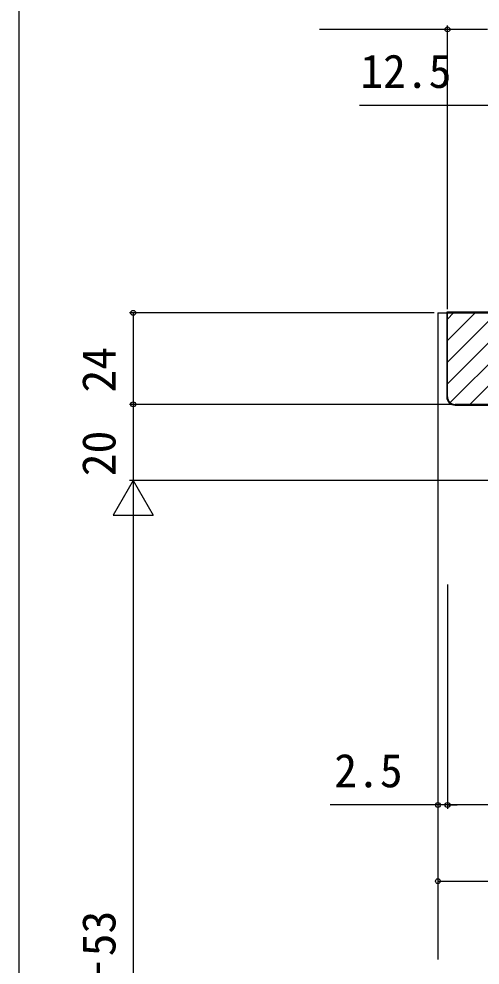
# Model space of a CAD drawing. Units: millimetres, scale not verified. Extents: x -525 to 525, y -783 to 779.
# Drawn here: x -525 to -403.9, y 327.6 to 575.8 of the extents above; entities that cross this region are included whole.
import ezdxf
from ezdxf.enums import TextEntityAlignment as Align

# ---------------------------------------------------------------- set-up
doc = ezdxf.new("R2010")
doc.units = ezdxf.units.MM
doc.header["$LTSCALE"] = 4
for name, color, linetype in [('0-4_YKK_12', 2, 'Continuous'), ('0-7_YKK_D', 6, 'Continuous'), ('0-8_YKK_ZWAK', 7, 'Continuous'), ('0-9_YSS_K', 3, 'Continuous'), ('0-A_YSS_KE', 3, 'Continuous')]:
    doc.layers.add(name, color=color, linetype=linetype)
doc.styles.add('ＭＳ ゴシック', font='')
doc.styles.get('ＭＳ ゴシック').set_extended_font_data('MS Gothic')

msp = doc.modelspace()

# ---------------------------------------------------------------- linework, layer by layer
at = {"layer": '0-4_YKK_12'}
for q in [(-415, 329.103), (-259, 498.703)]:
    msp.add_line((-415, 498.703), q, dxfattribs=at)
at = {"layer": '0-7_YKK_D'}
for p, q in [((-412.5, 499.703), (-412.5, 574.074)), ((-416, 498.703), (-496, 498.703)), ((-495, 498.703), (-495, 474.703)), ((-411.5, 474.703), (-496, 474.703)), ((-411.5, 474.703), (-496, 474.703)), ((-495, 474.703), (-495, 454.703)), ((-495, 454.703), (-500.25, 445.61)), ((-373, 454.703), (-496, 454.703)), ((-372, 454.703), (-496, 454.703)), ((-495, 454.703), (-489.75, 445.61)), ((-495, 454.703), (-495, 436.517)), ((-500.25, 445.61), (-489.75, 445.61)), ((-495, 444.203), (-495, 218.003)), ((-415, 427.403), (-415, 368.603)), ((-415, 427.403), (-415, 348.603)), ((-412.5, 427.403), (-412.5, 368.603)), ((-412.5, 426.403), (-412.5, 368.603)), ((-415, 369.603), (-443.327, 369.603)), ((-412.5, 369.603), (-415, 369.603)), ((-412.5, 369.603), (-409.95, 369.603)), ((-261.5, 369.603), (-412.5, 369.603)), ((-415, 349.603), (-259, 349.603))]:
    msp.add_line(p, q, dxfattribs=at)
for points in [[(-402, 573.074), (-412.5, 573.074), (-446.05, 573.074)], [(-389.5, 553.074), (-402, 553.074), (-435.55, 553.074)]]:
    msp.add_lwpolyline(points, dxfattribs=at)
for centre in [(-412.5, 573.074), (-495, 498.703), (-495, 474.703), (-495, 474.703), (-415, 369.603), (-412.5, 369.603), (-412.5, 369.603), (-415, 349.603)]:
    msp.add_circle(centre, 0.637, dxfattribs=at)
at = {"layer": '0-8_YKK_ZWAK'}
msp.add_line((-525, 746.7), (-525, -783.3), dxfattribs=at)
at = {"layer": '0-9_YSS_K'}
for p, q in [((-412.5, 497.08), (-410.876, 498.703)), ((-412.5, 491.423), (-405.219, 498.703)), ((-412.5, 485.766), (-399.563, 498.703)), ((-412.5, 480.109), (-393.906, 498.703)), ((-411.783, 475.169), (-388.249, 498.703)), ((-406.592, 474.703), (-382.592, 498.703))]:
    msp.add_line(p, q, dxfattribs=at)
at = {"layer": '0-A_YSS_KE'}
for points in [[(-387.7, 498.903), (-412.7, 498.903), (-412.7, 476.703)], [(-412.5, 476.703), (-412.5, 498.703), (-261.5, 498.703), (-261.5, 476.703)], [(-375.7, 483.903), (-375.7, 475.203), (-376.2, 474.703), (-410.5, 474.703)], [(-410.5, 474.503), (-376.117, 474.503), (-375.5, 475.12), (-375.5, 483.903)]]:
    msp.add_lwpolyline(points, dxfattribs=at)
for radius in [2.2, 2]:
    msp.add_arc((-410.5, 476.703), radius, 180.00001, 269.99999, dxfattribs=at)

# ---------------------------------------------------------------- texts
at = {"layer": '0-7_YKK_D', "style": 'ＭＳ ゴシック'}
for s, p in [('12.5', (-435.391, 555.074)), ('2.5', (-442.214, 371.603))]:
    msp.add_text(s, height=8.798, dxfattribs=at).set_placement(p, align=Align.BOTTOM_LEFT)
for s, p in [('24', (-497, 477.805)), ('20', (-497, 455.84)), ('DH＝H－53', (-497, 287.944))]:
    msp.add_text(s, height=8.798, rotation=90, dxfattribs=at).set_placement(p, align=Align.BOTTOM_LEFT)

doc.saveas('drawing.dxf')
